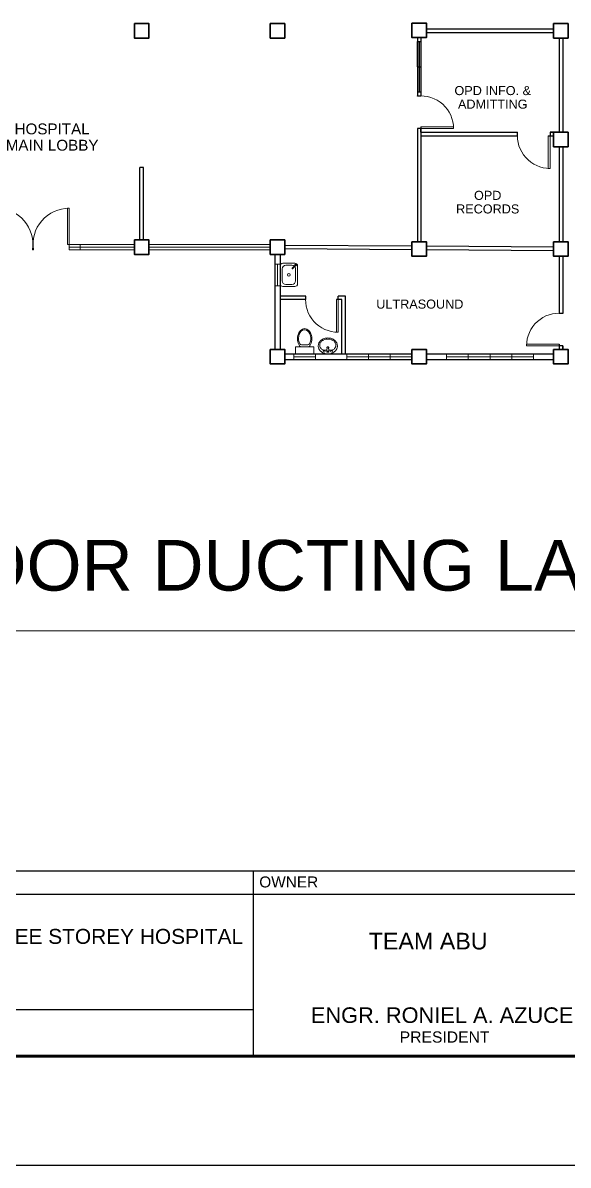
# Model space of a CAD drawing. Header units: millimetres. Extents: x 3 to 421, y 1 to 337.
# Drawn here: x 143.64 to 158.7, y 90.37 to 121.92 of the extents above; entities that cross this region are included whole.
import ezdxf

# ---------------------------------------------------------------- set-up
doc = ezdxf.new("R2010")
doc.units = ezdxf.units.MM
doc.header["$MEASUREMENT"] = 0
doc.layers.add('label', color=7, linetype='Continuous')
doc.layers.add('template', color=7, linetype='Continuous')
doc.styles.add('arial', font='arial.ttf')
doc.styles.get("Standard").update_dxf_attribs({"font": 'arial.ttf'})
doc.styles.add('SWISSLT175', font='swissl.ttf', dxfattribs={"height": 0.175})

msp = doc.modelspace()

# ---------------------------------------------------------------- linework, layer by layer
at = {"color": 8, "lineweight": 25}
for p, q in [((154.536, 121.516), (154.536, 119.895)), ((154.636, 121.516), (154.636, 119.901)), ((154.636, 121.516), (154.636, 119.901)), ((154.786, 121.751), (158.299, 121.751)), ((154.786, 121.651), (158.299, 121.651)), ((158.449, 121.501), (158.449, 118.901)), ((158.549, 121.501), (158.549, 118.901)), ((154.536, 119.901), (154.636, 119.901)), ((154.536, 119.001), (154.536, 115.876)), ((154.636, 119.001), (154.536, 119.001)), ((154.636, 119.051), (154.636, 115.876)), ((154.636, 118.901), (157.304, 118.901)), ((154.636, 118.801), (157.299, 118.801)), ((157.299, 118.801), (157.299, 118.901)), ((158.149, 118.801), (158.299, 118.801)), ((158.199, 118.901), (158.449, 118.901)), ((158.299, 118.901), (158.199, 118.901)), ((158.199, 118.901), (158.199, 118.801)), ((158.449, 118.501), (158.449, 115.876)), ((158.549, 118.501), (158.549, 115.876)), ((146.874, 115.926), (146.874, 117.926)), ((146.974, 117.926), (146.874, 117.926)), ((146.974, 115.926), (146.974, 117.926)), ((150.599, 115.526), (150.599, 112.901)), ((150.749, 115.526), (150.749, 112.901)), ((154.386, 115.652), (150.873, 115.676)), ((154.386, 115.752), (150.874, 115.776)), ((158.299, 115.726), (154.786, 115.749)), ((158.298, 115.626), (154.786, 115.649)), ((158.449, 115.476), (158.449, 113.901)), ((158.549, 115.476), (158.549, 113.895)), ((151.454, 114.376), (150.749, 114.376)), ((151.449, 114.276), (150.749, 114.276)), ((151.449, 114.376), (151.449, 114.276)), ((152.449, 114.276), (152.299, 114.276)), ((152.549, 114.376), (152.349, 114.376)), ((152.349, 114.276), (152.349, 114.376)), ((152.449, 114.276), (152.349, 114.276)), ((152.449, 112.776), (152.449, 114.276)), ((152.549, 112.776), (152.549, 114.376)), ((158.449, 113.901), (158.549, 113.901)), ((158.449, 113.051), (158.449, 112.901)), ((158.549, 113.001), (158.449, 113.001)), ((158.549, 113.001), (158.549, 112.901)), ((158.549, 112.901), (158.549, 113.001)), ((150.874, 112.776), (154.386, 112.776)), ((150.874, 112.776), (152.449, 112.776)), ((154.786, 112.776), (158.299, 112.776)), ((150.874, 112.626), (154.386, 112.626)), ((154.786, 112.626), (158.299, 112.626))]:
    msp.add_line(p, q, dxfattribs=at)
at = {"color": 8, "lineweight": -2}
for p, q in [((154.536, 120.708), (154.536, 121.408)), ((154.536, 121.408), (154.636, 121.408)), ((154.586, 121.408), (154.586, 120.008)), ((154.636, 121.408), (154.636, 120.008)), ((154.536, 120.708), (154.636, 120.708)), ((154.636, 120.008), (154.536, 120.008)), ((154.536, 119.895), (154.536, 119.901)), ((154.636, 118.901), (154.636, 119.001)), ((151.454, 114.376), (151.449, 114.376))]:
    msp.add_line(p, q, dxfattribs=at)
at = {"color": 8, "lineweight": 13}
for p, q in [((154.636, 119.051), (154.636, 119.001)), ((155.536, 119.051), (154.636, 119.051)), ((154.636, 119.001), (155.536, 119.001)), ((155.536, 119.001), (155.536, 119.051)), ((158.199, 118.801), (158.149, 118.801)), ((158.149, 117.901), (158.149, 118.801)), ((158.199, 118.801), (158.199, 117.901)), ((158.199, 117.901), (158.149, 117.901)), ((144.924, 116.801), (144.874, 116.801)), ((144.874, 116.801), (144.874, 115.801)), ((144.924, 115.801), (144.924, 116.801)), ((144.874, 115.801), (144.924, 115.801)), ((143.912, 115.651), (143.935, 115.651)), ((152.299, 113.376), (152.299, 114.276)), ((152.349, 114.276), (152.349, 113.376)), ((152.349, 113.376), (152.299, 113.376)), ((157.549, 113.001), (157.549, 113.051)), ((157.549, 113.051), (158.449, 113.051)), ((158.449, 113.001), (157.549, 113.001)), ((158.449, 113.001), (158.449, 113.051))]:
    msp.add_line(p, q, dxfattribs=at)
at = {"color": 8, "lineweight": 9}
for p, q in [((144.874, 115.801), (146.724, 115.801)), ((146.724, 115.801), (144.874, 115.801)), ((144.924, 115.801), (144.924, 115.651)), ((144.924, 115.801), (145.224, 115.801)), ((145.224, 115.801), (145.224, 115.651)), ((147.124, 115.801), (150.474, 115.801)), ((145.224, 115.726), (144.924, 115.726)), ((144.924, 115.651), (146.724, 115.651)), ((145.224, 115.726), (146.724, 115.726)), ((147.124, 115.726), (150.474, 115.726)), ((147.124, 115.651), (150.474, 115.651)), ((150.749, 115.258), (150.599, 115.258)), ((150.599, 115.205), (150.599, 114.605)), ((150.674, 115.258), (150.674, 114.658)), ((150.599, 114.658), (150.749, 114.658)), ((151.174, 112.976), (151.174, 112.776)), ((151.674, 112.976), (151.174, 112.976)), ((151.514, 113.026), (151.333, 113.026)), ((151.674, 112.776), (151.674, 112.976)), ((152.05, 112.973), (152.036, 112.852)), ((152.079, 112.973), (152.092, 112.852)), ((151.124, 112.776), (151.124, 112.626)), ((151.124, 112.701), (151.724, 112.701)), ((151.174, 112.776), (151.674, 112.776)), ((151.724, 112.626), (151.724, 112.776)), ((154.386, 112.776), (152.586, 112.776)), ((152.586, 112.701), (154.386, 112.701)), ((153.186, 112.626), (153.186, 112.776)), ((153.186, 112.776), (153.786, 112.776)), ((153.786, 112.776), (153.786, 112.626)), ((155.342, 112.776), (156.542, 112.776)), ((157.742, 112.701), (155.342, 112.701)), ((155.942, 112.776), (155.942, 112.626)), ((156.542, 112.626), (156.542, 112.776)), ((156.542, 112.776), (157.742, 112.776)), ((157.142, 112.776), (157.142, 112.626)), ((151.124, 112.626), (151.724, 112.626)), ((152.586, 112.626), (153.186, 112.626)), ((156.542, 112.626), (155.342, 112.626)), ((156.542, 112.626), (157.742, 112.626))]:
    msp.add_line(p, q, dxfattribs=at)
at = {"color": 8, "lineweight": 9, "ltscale": 0.4}
for p, q in [((150.749, 115.205), (150.749, 114.715)), ((151.154, 115.28), (150.824, 115.28)), ((151.074, 115.225), (150.904, 115.225)), ((151.169, 115.233), (151.078, 115.142)), ((151.182, 115.221), (151.091, 115.13)), ((151.229, 114.715), (151.229, 115.205)), ((150.804, 115.125), (150.804, 114.795)), ((151.174, 114.795), (151.174, 115.125)), ((150.824, 114.64), (151.154, 114.64)), ((150.904, 114.695), (151.074, 114.695))]:
    msp.add_line(p, q, dxfattribs=at)
at = {"color": 0, "linetype": 'ByBlock', "lineweight": 9}
msp.add_line((167.264, 105.13), (129.294, 105.13), dxfattribs=at)
at = {"color": 8, "lineweight": 35}
for points in [[(146.724, 121.901), (147.124, 121.901), (147.124, 121.501), (146.724, 121.501)], [(150.474, 121.901), (150.874, 121.901), (150.874, 121.501), (150.474, 121.501)], [(154.386, 121.916), (154.786, 121.916), (154.786, 121.516), (154.386, 121.516)], [(158.299, 121.901), (158.699, 121.901), (158.699, 121.501), (158.299, 121.501)], [(158.299, 118.901), (158.699, 118.901), (158.699, 118.501), (158.299, 118.501)], [(146.724, 115.926), (147.124, 115.926), (147.124, 115.526), (146.724, 115.526)], [(150.474, 115.926), (150.874, 115.926), (150.874, 115.526), (150.474, 115.526)], [(154.386, 115.876), (154.786, 115.876), (154.786, 115.476), (154.386, 115.476)], [(158.299, 115.876), (158.699, 115.876), (158.699, 115.476), (158.299, 115.476)], [(150.474, 112.901), (150.874, 112.901), (150.874, 112.501), (150.474, 112.501)], [(154.386, 112.901), (154.786, 112.901), (154.786, 112.501), (154.386, 112.501)], [(158.299, 112.901), (158.699, 112.901), (158.699, 112.501), (158.299, 112.501)]]:
    msp.add_lwpolyline(points, close=True, dxfattribs=at)
at = {"color": 8, "lineweight": 9}
for points in [[(154.536, 121.408), (154.636, 121.408), (154.636, 120.008), (154.536, 120.008)], [(150.599, 115.258), (150.749, 115.258), (150.749, 114.658), (150.599, 114.658)], [(151.124, 112.776), (151.724, 112.776), (151.724, 112.626), (151.124, 112.626)], [(151.124, 112.776), (151.724, 112.776), (151.724, 112.626), (151.124, 112.626)], [(152.586, 112.776), (154.386, 112.776), (154.386, 112.626), (152.586, 112.626)], [(152.586, 112.776), (154.386, 112.776), (154.386, 112.626), (152.586, 112.626)], [(155.342, 112.776), (157.742, 112.776), (157.742, 112.626), (155.342, 112.626)], [(155.342, 112.776), (157.742, 112.776), (157.742, 112.626), (155.342, 112.626)]]:
    msp.add_lwpolyline(points, close=True, dxfattribs=at)
msp.add_lwpolyline([(152.329, 112.997, 0.11576), (152.31, 113.079, 0.104047), (152.251, 113.153, 0.090875), (152.168, 113.2, 0.083344), (152.064, 113.218, 0.083344), (151.961, 113.2, 0.090875), (151.877, 113.153, 0.104047), (151.818, 113.079, 0.11576), (151.799, 112.997, 0.11576), (151.818, 112.914, 0.104047), (151.877, 112.84, 0.090875), (151.961, 112.793, 0.083344), (152.064, 112.776, 0.083344), (152.168, 112.793, 0.090875), (152.251, 112.84, 0.104047), (152.31, 112.914, 0.11576)], format="xyb", close=True, dxfattribs=at)
for points in [[(152.287, 113.018, 0.124838), (152.271, 113.08, 0.105788), (152.221, 113.138, 0.086697), (152.152, 113.174, 0.076776), (152.064, 113.188, 0.076776), (151.976, 113.174, 0.086697), (151.907, 113.138, 0.105788), (151.857, 113.08, 0.124838), (151.842, 113.018, 0.124838), (151.857, 112.955, 0.105788), (151.907, 112.897, 0.040067), (151.937, 112.878), (152.04, 112.878, 0.040067)], [(152.088, 112.878), (152.191, 112.878, 0.040067), (152.221, 112.897, 0.105788), (152.271, 112.955, 0.124838), (152.287, 113.018, 0.124838)]]:
    msp.add_lwpolyline(points, format="xyb", dxfattribs=at)
at = {"color": 8, "lineweight": 9, "ltscale": 0.4}
msp.add_circle((150.989, 114.96), 0.0375, dxfattribs=at)
at = {"color": 8, "lineweight": 9}
for centre, radius in [((151.962, 112.849), 0.0255), ((152.064, 112.842), 0.0095), ((152.166, 112.849), 0.0255)]:
    msp.add_circle(centre, radius, dxfattribs=at)
at = {"color": 8, "lineweight": 13}
for centre, radius, start, end in [((154.636, 119.001), 0.9, 0, 96.3794), ((158.199, 118.801), 0.9, 173.6206, 270), ((142.924, 115.801), 1, 351.3731, 90), ((144.924, 115.801), 1, 90, 188.6269), ((152.349, 114.276), 0.9, 173.6206, 270), ((158.449, 113.001), 0.9, 83.6206, 180)]:
    msp.add_arc(centre, radius, start, end, dxfattribs=at)
at = {"color": 8, "lineweight": 9, "ltscale": 0.4}
for centre, radius, start, end in [((150.824, 115.205), 0.075, 90, 180), ((150.904, 115.125), 0.1, 90, 180), ((151.074, 115.125), 0.1, 50.0132, 90), ((151.074, 115.125), 0.1, 0, 39.9868), ((151.154, 115.205), 0.075, 0, 90), ((151.176, 115.227), 0.0217, 248.7565, 201.2435), ((151.176, 115.227), 0.0145, 262.0499, 187.9501), ((151.176, 115.227), 0.00874, 315, 135), ((151.084, 115.136), 0.00874, 135, 315), ((150.824, 114.715), 0.075, 180, 270), ((150.904, 114.795), 0.1, 180, 270), ((151.074, 114.795), 0.1, 270, 0), ((151.154, 114.715), 0.075, 270, 0)]:
    msp.add_arc(centre, radius, start, end, dxfattribs=at)
at = {"color": 8, "lineweight": 9}
for centre, radius, start, end in [((151.333, 113.076), 0.05, 208.0084, 270), ((151.514, 113.076), 0.05, 270, 331.8499), ((152.064, 112.95), 0.025, 126.3068, 221.2022), ((152.064, 112.88), 0.0948, 81.2026, 98.7974), ((152.064, 112.95), 0.025, 71.3793, 108.6207), ((152.064, 112.95), 0.025, 318.7978, 53.6932), ((152.064, 112.849), 0.028, 173.7545, 6.2455)]:
    msp.add_arc(centre, radius, start, end, dxfattribs=at)
msp.add_ellipse((151.424, 113.201), major_axis=(0, -0.275), ratio=0.727273, start_param=0.612555, end_param=5.670631, dxfattribs=at)
msp.add_open_spline([(151.558, 113.052), (151.567, 113.068), (151.575, 113.086), (151.602, 113.178), (151.596, 113.265), (151.539, 113.396), (151.489, 113.438), (151.39, 113.451), (151.338, 113.425), (151.264, 113.314), (151.246, 113.23), (151.262, 113.117), (151.273, 113.082), (151.289, 113.052)], degree=3, knots=[0.937253, 0.937253, 0.937253, 0.937253, 1.185372, 1.185372, 2.113864, 2.113864, 3.042356, 3.042356, 3.970847, 3.970847, 4.899339, 4.899339, 5.346062, 5.346062, 5.346062, 5.346062], dxfattribs=at)
at = {"layer": 'template'}
for p, q in [((98.679, 98.501), (188.93, 98.501)), ((150.002, 98.501), (150.002, 93.381)), ((114.526, 97.861), (171.096, 97.861)), ((114.526, 94.668), (150.002, 94.668)), ((92.663, 90.372), (191.938, 90.372))]:
    msp.add_line(p, q, dxfattribs=at)
at = {"layer": 'template', "linetype": 'Continuous', "const_width": 0.0853}
msp.add_lwpolyline([(98.679, 93.381), (188.93, 93.381), (188.93, 157.76), (98.679, 157.76)], close=True, dxfattribs=at)

# ---------------------------------------------------------------- texts
at = {"color": 0, "linetype": 'ByBlock', "lineweight": 9}
for s, height, p in [('GROUND FLOOR DUCTING LAYOUT', 1.4, (130.707, 106.24)), ('SCALE                                                                                                                              1:400', 0.657637, (129.738, 104.131))]:
    msp.add_text(s, height=height, dxfattribs=at).set_placement(p)
at = {"layer": 'label', "color": 8, "lineweight": -2, "ltscale": 0.4, "insert": (156.617, 119.861), "char_height": 0.25, "width": 2.09647, "attachment_point": 5, "line_spacing_factor": 0.9, "style": 'SWISSLT175'}
msp.add_mtext('OPD INFO. &\\PADMITTING', dxfattribs=at)
at = {"layer": 'label', "color": 8, "ltscale": 0.4, "insert": (144.452, 118.764), "char_height": 0.3, "attachment_point": 5, "line_spacing_factor": 0.9, "style": 'SWISSLT175'}
msp.add_mtext('HOSPITAL\\PMAIN LOBBY', dxfattribs=at)
at = {"layer": 'label', "color": 8, "lineweight": -2, "ltscale": 0.4, "char_height": 0.25, "attachment_point": 5, "line_spacing_factor": 0.9, "style": 'SWISSLT175'}
for s, insert in [('OPD\\PRECORDS', (156.478, 116.967)), ('ULTRASOUND', (154.604, 114.151))]:
    msp.add_mtext(s, dxfattribs=dict(at, insert=insert))
at = {"layer": 'template', "style": 'arial'}
for s, height, p in [('OWNER', 0.304, (150.171, 98.042)), ('PROPOSED THREE STOREY HOSPITAL', 0.41257, (138.805, 96.484)), ('TEAM ABU', 0.4598, (153.192, 96.33)), ('ENGR. RONIEL A. AZUCENA', 0.43038, (151.596, 94.3)), ('PRESIDENT', 0.3099, (154.049, 93.756))]:
    msp.add_text(s, height=height, dxfattribs=at).set_placement(p)

doc.saveas('drawing.dxf')
